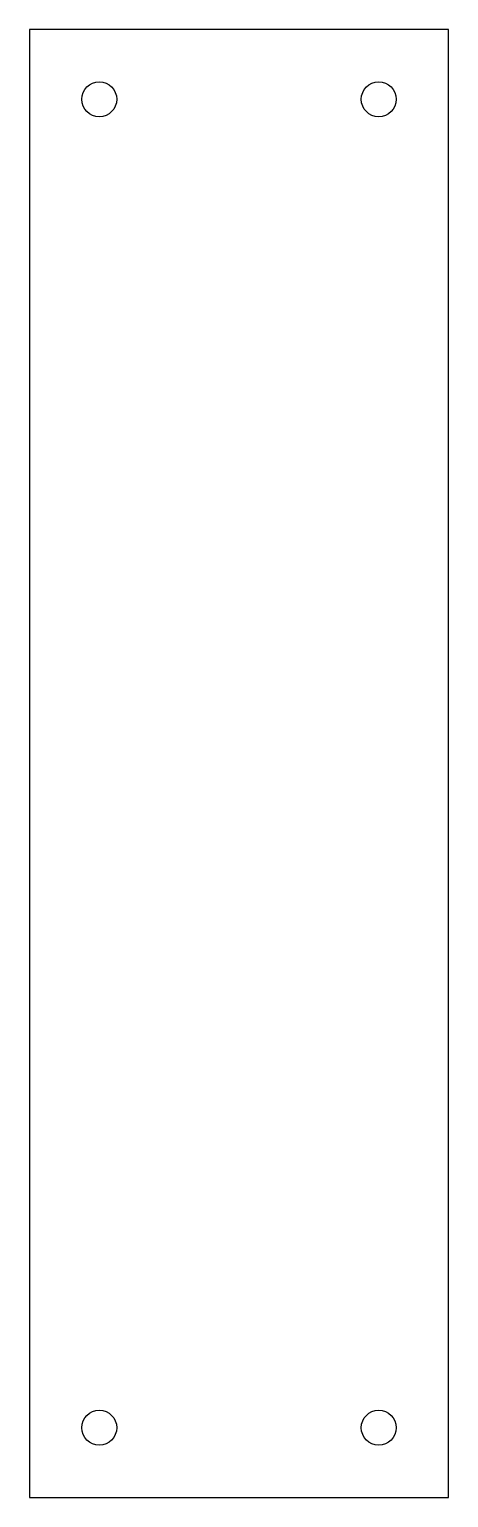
# Model space of a CAD drawing. Header units: millimetres. Extents: x -24 to 24, y -168 to 0.
import ezdxf

# ---------------------------------------------------------------- set-up
doc = ezdxf.new("R2010")
doc.units = ezdxf.units.MM
doc.layers.get('0').update_dxf_attribs({"linetype": 'CONTINUOUS'})

msp = doc.modelspace()

# ---------------------------------------------------------------- linework, layer by layer
msp.add_lwpolyline([(24, 0), (-24, 0), (-24, -168), (24, -168)], close=True)
for centre in [(-16, -8), (16, -8), (-16, -160), (16, -160)]:
    msp.add_circle(centre, 2)

doc.saveas('drawing.dxf')
